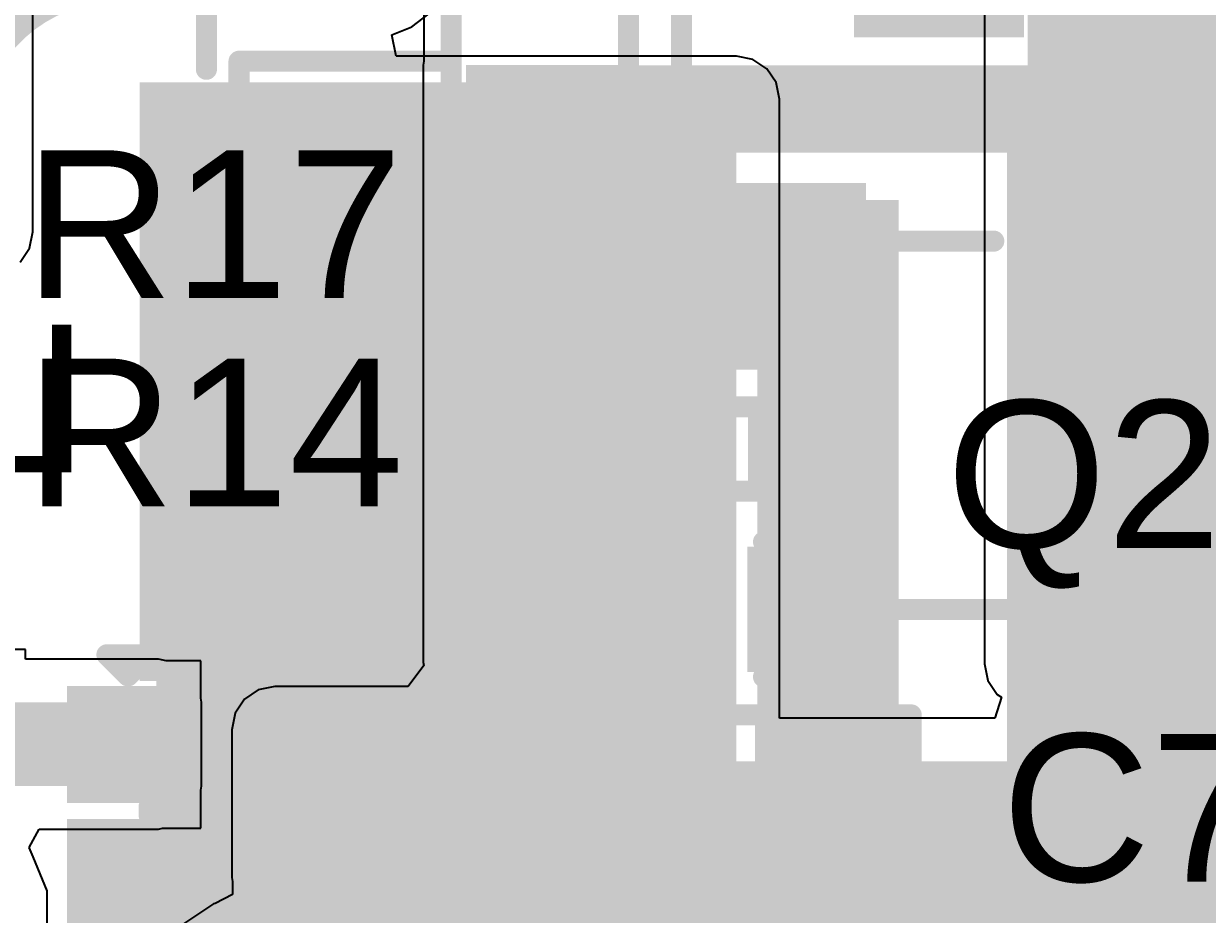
# Model space of a CAD drawing. Header units: inches. Extents: x -0.8 to 12, y -0.1 to 3.7.
# Drawn here: x 0.717 to 0.9976, y 0.1587 to 0.3698 of the extents above; entities that cross this region are included whole.
import ezdxf

# ---------------------------------------------------------------- set-up
doc = ezdxf.new("R2010")
doc.units = ezdxf.units.IN
doc.header["$MEASUREMENT"] = 0
for name, color, linetype in [('Bottom Layer', 5, 'Continuous'), ('Bottom Overlay', 54, 'Continuous'), ('Bottom Paste', 16, 'Continuous'), ('Bottom Solder', 6, 'Continuous'), ('Top Layer', 1, 'Continuous'), ('Top Overlay', 2, 'Continuous'), ('Top Paste', 8, 'Continuous'), ('Top Solder', 216, 'Continuous')]:
    doc.layers.add(name, color=color, linetype=linetype)
doc.styles.add('Arial', font='', dxfattribs={"height": 0.2})
doc.styles.get('Arial').set_extended_font_data('Arial')

# ---------------------------------------------------------------- blocks, each defined once
blk = doc.blocks.new('MDA7050_330M_B_17')
at = {"layer": 'Bottom Layer'}
for points in [[(-0.15748, 0.06693), (-0.0689, 0.06693), (-0.0689, -0.06693), (-0.15748, -0.06693)], [(0.0689, 0.06693), (0.15748, 0.06693), (0.15748, -0.06693), (0.0689, -0.06693)]]:
    blk.add_hatch(color=5, dxfattribs=at).paths.add_polyline_path(points)
at = {"layer": 'Bottom Paste'}
for points in [[(-0.15748, 0.06693), (-0.0689, 0.06693), (-0.0689, -0.06693), (-0.15748, -0.06693)], [(0.0689, 0.06693), (0.15748, 0.06693), (0.15748, -0.06693), (0.0689, -0.06693)]]:
    blk.add_hatch(color=16, dxfattribs=at).paths.add_polyline_path(points)
at = {"layer": 'Bottom Solder'}
for points in [[(-0.16148, 0.07093), (-0.0649, 0.07093), (-0.0649, -0.07093), (-0.16148, -0.07093)], [(0.0649, 0.07093), (0.16148, 0.07093), (0.16148, -0.07093), (0.0649, -0.07093)]]:
    blk.add_hatch(color=6, dxfattribs=at).paths.add_polyline_path(points)
at = {"layer": 'Bottom Overlay'}
for points in [[(0.14564, 0.13186, 0.005, 0.005, 0), (0.14564, 0.074, 0.005, 0.005, 0)], [(0.14564, -0.074, 0.005, 0.005, 0), (0.14564, -0.13186, 0.005, 0.005, 0)]]:
    blk.add_lwpolyline(points, format="xyseb", dxfattribs=at)
for points in [[(0.14439, 0.074, 0.0025, 0.0025, 1), (0.14689, 0.074, 0.0025, 0.0025, 1)], [(0.14439, -0.074, 0.0025, 0.0025, 1), (0.14689, -0.074, 0.0025, 0.0025, 1)]]:
    blk.add_lwpolyline(points, format="xyseb", close=True, dxfattribs=at)
blk = doc.blocks.new('RES_0603_37')
at = {"layer": 'Top Layer'}
for points in [[(-0.015, 0.0175), (-0.015, -0.0175), (-0.045, -0.0175), (-0.045, 0.0175)], [(0.045, 0.0175), (0.045, -0.0175), (0.015, -0.0175), (0.015, 0.0175)]]:
    blk.add_hatch(color=1, dxfattribs=at).paths.add_polyline_path(points)
at = {"layer": 'Top Paste'}
for points in [[(-0.015, 0.0175), (-0.015, -0.0175), (-0.045, -0.0175), (-0.045, 0.0175)], [(0.045, 0.0175), (0.045, -0.0175), (0.015, -0.0175), (0.015, 0.0175)]]:
    blk.add_hatch(color=8, dxfattribs=at).paths.add_polyline_path(points)
at = {"layer": 'Top Solder'}
for points in [[(-0.011, 0.0215), (-0.011, -0.0215), (-0.049, -0.0215), (-0.049, 0.0215)], [(0.049, 0.0215), (0.049, -0.0215), (0.011, -0.0215), (0.011, 0.0215)]]:
    blk.add_hatch(color=216, dxfattribs=at).paths.add_polyline_path(points)
at = {"layer": 'Top Overlay'}
for points in [[(-0.048, -0.021, 0.005, 0.005, 0), (-0.048, 0.021, 0.005, 0.005, 0)], [(0.048, 0.021, 0.005, 0.005, 0), (-0.048, 0.021, 0.005, 0.005, 0)], [(0.048, -0.021, 0.005, 0.005, 0), (0.048, 0.021, 0.005, 0.005, 0)], [(0.048, -0.021, 0.005, 0.005, 0), (-0.048, -0.021, 0.005, 0.005, 0)]]:
    blk.add_lwpolyline(points, format="xyseb", dxfattribs=at)
for points in [[(-0.04925, 0.021, 0.0025, 0.0025, 1), (-0.04675, 0.021, 0.0025, 0.0025, 1)], [(-0.04925, 0.021, 0.0025, 0.0025, 1), (-0.04675, 0.021, 0.0025, 0.0025, 1)], [(0.04675, 0.021, 0.0025, 0.0025, 1), (0.04925, 0.021, 0.0025, 0.0025, 1)], [(0.04675, 0.021, 0.0025, 0.0025, 1), (0.04925, 0.021, 0.0025, 0.0025, 1)], [(-0.04925, -0.021, 0.0025, 0.0025, 1), (-0.04675, -0.021, 0.0025, 0.0025, 1)], [(-0.04925, -0.021, 0.0025, 0.0025, 1), (-0.04675, -0.021, 0.0025, 0.0025, 1)], [(0.04675, -0.021, 0.0025, 0.0025, 1), (0.04925, -0.021, 0.0025, 0.0025, 1)], [(0.04675, -0.021, 0.0025, 0.0025, 1), (0.04925, -0.021, 0.0025, 0.0025, 1)]]:
    blk.add_lwpolyline(points, format="xyseb", close=True, dxfattribs=at)
blk = doc.blocks.new('RES_0201_40')
at = {"layer": 'Top Layer'}
for points in [[(-0.01614, 0.00728), (-0.00551, 0.00728), (-0.00551, -0.00728), (-0.01614, -0.00728)], [(0.00551, 0.00728), (0.01614, 0.00728), (0.01614, -0.00728), (0.00551, -0.00728)]]:
    blk.add_hatch(color=1, dxfattribs=at).paths.add_polyline_path(points)
at = {"layer": 'Top Paste'}
for points in [[(-0.01614, 0.00728), (-0.00551, 0.00728), (-0.00551, -0.00728), (-0.01614, -0.00728)], [(0.00551, 0.00728), (0.01614, 0.00728), (0.01614, -0.00728), (0.00551, -0.00728)]]:
    blk.add_hatch(color=8, dxfattribs=at).paths.add_polyline_path(points)
at = {"layer": 'Top Solder'}
for points in [[(-0.01831, 0.00945), (-0.00335, 0.00945), (-0.00335, -0.00945), (-0.01831, -0.00945)], [(0.00335, 0.00945), (0.01831, 0.00945), (0.01831, -0.00945), (0.00335, -0.00945)]]:
    blk.add_hatch(color=216, dxfattribs=at).paths.add_polyline_path(points)
at = {"layer": 'Top Overlay'}
for points in [[(-0.019, -0.01, 0.005, 0.005, 0), (-0.019, 0.01, 0.005, 0.005, 0)], [(-0.019, 0.01, 0.005, 0.005, 0), (0.019, 0.01, 0.005, 0.005, 0)], [(0.019, -0.01, 0.005, 0.005, 0), (0.019, 0.01, 0.005, 0.005, 0)], [(-0.019, -0.01, 0.005, 0.005, 0), (0.019, -0.01, 0.005, 0.005, 0)]]:
    blk.add_lwpolyline(points, format="xyseb", dxfattribs=at)
for points in [[(-0.02025, 0.01, 0.0025, 0.0025, 1), (-0.01775, 0.01, 0.0025, 0.0025, 1)], [(-0.02025, 0.01, 0.0025, 0.0025, 1), (-0.01775, 0.01, 0.0025, 0.0025, 1)], [(0.01775, 0.01, 0.0025, 0.0025, 1), (0.02025, 0.01, 0.0025, 0.0025, 1)], [(0.01775, 0.01, 0.0025, 0.0025, 1), (0.02025, 0.01, 0.0025, 0.0025, 1)], [(-0.02025, -0.01, 0.0025, 0.0025, 1), (-0.01775, -0.01, 0.0025, 0.0025, 1)], [(-0.02025, -0.01, 0.0025, 0.0025, 1), (-0.01775, -0.01, 0.0025, 0.0025, 1)], [(0.01775, -0.01, 0.0025, 0.0025, 1), (0.02025, -0.01, 0.0025, 0.0025, 1)], [(0.01775, -0.01, 0.0025, 0.0025, 1), (0.02025, -0.01, 0.0025, 0.0025, 1)]]:
    blk.add_lwpolyline(points, format="xyseb", close=True, dxfattribs=at)
blk = doc.blocks.new('RES_0603_41')
at = {"layer": 'Top Layer'}
for points in [[(-0.015, 0.0175), (-0.015, -0.0175), (-0.045, -0.0175), (-0.045, 0.0175)], [(0.045, 0.0175), (0.045, -0.0175), (0.015, -0.0175), (0.015, 0.0175)]]:
    blk.add_hatch(color=1, dxfattribs=at).paths.add_polyline_path(points)
at = {"layer": 'Top Paste'}
for points in [[(-0.015, 0.0175), (-0.015, -0.0175), (-0.045, -0.0175), (-0.045, 0.0175)], [(0.045, 0.0175), (0.045, -0.0175), (0.015, -0.0175), (0.015, 0.0175)]]:
    blk.add_hatch(color=8, dxfattribs=at).paths.add_polyline_path(points)
at = {"layer": 'Top Solder'}
for points in [[(-0.011, 0.0215), (-0.011, -0.0215), (-0.049, -0.0215), (-0.049, 0.0215)], [(0.049, 0.0215), (0.049, -0.0215), (0.011, -0.0215), (0.011, 0.0215)]]:
    blk.add_hatch(color=216, dxfattribs=at).paths.add_polyline_path(points)
at = {"layer": 'Top Overlay'}
for points in [[(-0.048, 0.021, 0.005, 0.005, 0), (-0.048, -0.021, 0.005, 0.005, 0)], [(0.048, 0.021, 0.005, 0.005, 0), (-0.048, 0.021, 0.005, 0.005, 0)], [(0.048, 0.021, 0.005, 0.005, 0), (0.048, -0.021, 0.005, 0.005, 0)], [(0.048, -0.021, 0.005, 0.005, 0), (-0.048, -0.021, 0.005, 0.005, 0)]]:
    blk.add_lwpolyline(points, format="xyseb", dxfattribs=at)
for points in [[(-0.04925, 0.021, 0.0025, 0.0025, 1), (-0.04675, 0.021, 0.0025, 0.0025, 1)], [(-0.04925, 0.021, 0.0025, 0.0025, 1), (-0.04675, 0.021, 0.0025, 0.0025, 1)], [(0.04675, 0.021, 0.0025, 0.0025, 1), (0.04925, 0.021, 0.0025, 0.0025, 1)], [(0.04675, 0.021, 0.0025, 0.0025, 1), (0.04925, 0.021, 0.0025, 0.0025, 1)], [(-0.04925, -0.021, 0.0025, 0.0025, 1), (-0.04675, -0.021, 0.0025, 0.0025, 1)], [(-0.04925, -0.021, 0.0025, 0.0025, 1), (-0.04675, -0.021, 0.0025, 0.0025, 1)], [(0.04675, -0.021, 0.0025, 0.0025, 1), (0.04925, -0.021, 0.0025, 0.0025, 1)], [(0.04675, -0.021, 0.0025, 0.0025, 1), (0.04925, -0.021, 0.0025, 0.0025, 1)]]:
    blk.add_lwpolyline(points, format="xyseb", close=True, dxfattribs=at)
blk = doc.blocks.new('SOT_23_52')
at = {"layer": 'Top Layer'}
for points in [[(-0.01614, 0.05748), (0.01614, 0.05748), (0.01614, 0.02126), (-0.01614, 0.02126)], [(-0.05354, -0.02126), (-0.02126, -0.02126), (-0.02126, -0.05748), (-0.05354, -0.05748)], [(0.02126, -0.02126), (0.05354, -0.02126), (0.05354, -0.05748), (0.02126, -0.05748)]]:
    blk.add_hatch(color=1, dxfattribs=at).paths.add_polyline_path(points)
at = {"layer": 'Top Paste'}
for points in [[(-0.01614, 0.05748), (0.01614, 0.05748), (0.01614, 0.02126), (-0.01614, 0.02126)], [(-0.05354, -0.02126), (-0.02126, -0.02126), (-0.02126, -0.05748), (-0.05354, -0.05748)], [(0.02126, -0.02126), (0.05354, -0.02126), (0.05354, -0.05748), (0.02126, -0.05748)]]:
    blk.add_hatch(color=8, dxfattribs=at).paths.add_polyline_path(points)
at = {"layer": 'Top Solder'}
for points in [[(-0.02014, 0.06148), (0.02014, 0.06148), (0.02014, 0.01726), (-0.02014, 0.01726)], [(-0.05754, -0.01726), (-0.01726, -0.01726), (-0.01726, -0.06148), (-0.05754, -0.06148)], [(0.01726, -0.01726), (0.05754, -0.01726), (0.05754, -0.06148), (0.01726, -0.06148)]]:
    blk.add_hatch(color=216, dxfattribs=at).paths.add_polyline_path(points)
at = {"layer": 'Top Overlay'}
for points in [[(-0.061, 0.032, 0.005, 0.005, 0), (-0.022, 0.032, 0.005, 0.005, 0)], [(-0.061, -0.023, 0.005, 0.005, 0), (-0.061, 0.032, 0.005, 0.005, 0)], [(0.022, 0.032, 0.005, 0.005, 0), (0.061, 0.032, 0.005, 0.005, 0)], [(0.061, -0.023, 0.005, 0.005, 0), (0.061, 0.032, 0.005, 0.005, 0)], [(-0.013, -0.031, 0.005, 0.005, 0), (0.013, -0.031, 0.005, 0.005, 0)], [(-0.066, -0.051, 0.005, 0.005, 0), (-0.066, -0.041, 0.005, 0.005, 0)], [(-0.066, -0.041, 0.005, 0.005, 0), (-0.061, -0.046, 0.005, 0.005, 0)], [(-0.066, -0.051, 0.005, 0.005, 0), (-0.061, -0.046, 0.005, 0.005, 0)]]:
    blk.add_lwpolyline(points, format="xyseb", dxfattribs=at)
for points in [[(-0.06225, 0.032, 0.0025, 0.0025, 1), (-0.05975, 0.032, 0.0025, 0.0025, 1)], [(-0.06225, 0.032, 0.0025, 0.0025, 1), (-0.05975, 0.032, 0.0025, 0.0025, 1)], [(-0.02325, 0.032, 0.0025, 0.0025, 1), (-0.02075, 0.032, 0.0025, 0.0025, 1)], [(0.02075, 0.032, 0.0025, 0.0025, 1), (0.02325, 0.032, 0.0025, 0.0025, 1)], [(0.05975, 0.032, 0.0025, 0.0025, 1), (0.06225, 0.032, 0.0025, 0.0025, 1)], [(0.05975, 0.032, 0.0025, 0.0025, 1), (0.06225, 0.032, 0.0025, 0.0025, 1)], [(-0.06225, -0.023, 0.0025, 0.0025, 1), (-0.05975, -0.023, 0.0025, 0.0025, 1)], [(0.05975, -0.023, 0.0025, 0.0025, 1), (0.06225, -0.023, 0.0025, 0.0025, 1)], [(-0.01425, -0.031, 0.0025, 0.0025, 1), (-0.01175, -0.031, 0.0025, 0.0025, 1)], [(0.01175, -0.031, 0.0025, 0.0025, 1), (0.01425, -0.031, 0.0025, 0.0025, 1)], [(-0.06725, -0.041, 0.0025, 0.0025, 1), (-0.06475, -0.041, 0.0025, 0.0025, 1)], [(-0.06725, -0.041, 0.0025, 0.0025, 1), (-0.06475, -0.041, 0.0025, 0.0025, 1)], [(-0.06225, -0.046, 0.0025, 0.0025, 1), (-0.05975, -0.046, 0.0025, 0.0025, 1)], [(-0.06225, -0.046, 0.0025, 0.0025, 1), (-0.05975, -0.046, 0.0025, 0.0025, 1)], [(-0.06725, -0.051, 0.0025, 0.0025, 1), (-0.06475, -0.051, 0.0025, 0.0025, 1)], [(-0.06725, -0.051, 0.0025, 0.0025, 1), (-0.06475, -0.051, 0.0025, 0.0025, 1)]]:
    blk.add_lwpolyline(points, format="xyseb", close=True, dxfattribs=at)
blk = doc.blocks.new('SOT_723_53')
at = {"layer": 'Top Layer'}
for points in [[(-0.00984, 0.0315), (0.00984, 0.0315), (0.00984, 0.01378), (-0.00984, 0.01378)], [(-0.02559, -0.01378), (-0.00591, -0.01378), (-0.00591, -0.0315), (-0.02559, -0.0315)], [(0.00591, -0.01378), (0.02559, -0.01378), (0.02559, -0.0315), (0.00591, -0.0315)]]:
    blk.add_hatch(color=1, dxfattribs=at).paths.add_polyline_path(points)
at = {"layer": 'Top Paste'}
for points in [[(-0.00984, 0.0315), (0.00984, 0.0315), (0.00984, 0.01378), (-0.00984, 0.01378)], [(-0.02559, -0.01378), (-0.00591, -0.01378), (-0.00591, -0.0315), (-0.02559, -0.0315)], [(0.00591, -0.01378), (0.02559, -0.01378), (0.02559, -0.0315), (0.00591, -0.0315)]]:
    blk.add_hatch(color=8, dxfattribs=at).paths.add_polyline_path(points)
at = {"layer": 'Top Solder'}
for points in [[(-0.01384, 0.0355), (0.01384, 0.0355), (0.01384, 0.00978), (-0.01384, 0.00978)], [(-0.02959, -0.00978), (-0.00191, -0.00978), (-0.00191, -0.0355), (-0.02959, -0.0355)], [(0.00191, -0.00978), (0.02959, -0.00978), (0.02959, -0.0355), (0.00191, -0.0355)]]:
    blk.add_hatch(color=216, dxfattribs=at).paths.add_polyline_path(points)
at = {"layer": 'Top Overlay'}
for points in [[(-0.015, 0.025, 0.005, 0.005, 0), (-0.025, 0.025, 0.005, 0.005, 0)], [(-0.025, -0.006, 0.005, 0.005, 0), (-0.025, 0.025, 0.005, 0.005, 0)], [(-0.015, 0.025, 0.005, 0.005, 0), (-0.025, 0.025, 0.005, 0.005, 0)], [(-0.025, -0.006, 0.005, 0.005, 0), (-0.025, 0.025, 0.005, 0.005, 0)], [(0.025, 0.025, 0.005, 0.005, 0), (0.015, 0.025, 0.005, 0.005, 0)], [(0.025, -0.006, 0.005, 0.005, 0), (0.025, 0.025, 0.005, 0.005, 0)], [(-0.032, -0.021, 0.005, 0.005, 0), (-0.037, -0.016, 0.005, 0.005, 0)], [(-0.037, -0.026, 0.005, 0.005, 0), (-0.037, -0.016, 0.005, 0.005, 0)], [(0.001, -0.016, 0.005, 0.005, 0), (-0.001, -0.016, 0.005, 0.005, 0)], [(-0.037, -0.026, 0.005, 0.005, 0), (-0.032, -0.021, 0.005, 0.005, 0)]]:
    blk.add_lwpolyline(points, format="xyseb", dxfattribs=at)
for points in [[(-0.02625, 0.025, 0.0025, 0.0025, 1), (-0.02375, 0.025, 0.0025, 0.0025, 1)], [(-0.02625, 0.025, 0.0025, 0.0025, 1), (-0.02375, 0.025, 0.0025, 0.0025, 1)], [(-0.02625, 0.025, 0.0025, 0.0025, 1), (-0.02375, 0.025, 0.0025, 0.0025, 1)], [(-0.02625, 0.025, 0.0025, 0.0025, 1), (-0.02375, 0.025, 0.0025, 0.0025, 1)], [(-0.01625, 0.025, 0.0025, 0.0025, 1), (-0.01375, 0.025, 0.0025, 0.0025, 1)], [(-0.01625, 0.025, 0.0025, 0.0025, 1), (-0.01375, 0.025, 0.0025, 0.0025, 1)], [(0.01375, 0.025, 0.0025, 0.0025, 1), (0.01625, 0.025, 0.0025, 0.0025, 1)], [(0.02375, 0.025, 0.0025, 0.0025, 1), (0.02625, 0.025, 0.0025, 0.0025, 1)], [(0.02375, 0.025, 0.0025, 0.0025, 1), (0.02625, 0.025, 0.0025, 0.0025, 1)], [(-0.02625, -0.006, 0.0025, 0.0025, 1), (-0.02375, -0.006, 0.0025, 0.0025, 1)], [(-0.02625, -0.006, 0.0025, 0.0025, 1), (-0.02375, -0.006, 0.0025, 0.0025, 1)], [(0.02375, -0.006, 0.0025, 0.0025, 1), (0.02625, -0.006, 0.0025, 0.0025, 1)], [(-0.03825, -0.016, 0.0025, 0.0025, 1), (-0.03575, -0.016, 0.0025, 0.0025, 1)], [(-0.03825, -0.016, 0.0025, 0.0025, 1), (-0.03575, -0.016, 0.0025, 0.0025, 1)], [(-0.00225, -0.016, 0.0025, 0.0025, 1), (0.00025, -0.016, 0.0025, 0.0025, 1)], [(-0.00025, -0.016, 0.0025, 0.0025, 1), (0.00225, -0.016, 0.0025, 0.0025, 1)], [(-0.03325, -0.021, 0.0025, 0.0025, 1), (-0.03075, -0.021, 0.0025, 0.0025, 1)], [(-0.03325, -0.021, 0.0025, 0.0025, 1), (-0.03075, -0.021, 0.0025, 0.0025, 1)], [(-0.03825, -0.026, 0.0025, 0.0025, 1), (-0.03575, -0.026, 0.0025, 0.0025, 1)], [(-0.03825, -0.026, 0.0025, 0.0025, 1), (-0.03575, -0.026, 0.0025, 0.0025, 1)]]:
    blk.add_lwpolyline(points, format="xyseb", close=True, dxfattribs=at)
blk = doc.blocks.new('CAP_0402_77')
at = {"layer": 'Top Layer'}
for points in [[(-0.0275, -0.0125), (-0.0275, 0.0125), (-0.0095, 0.0125), (-0.0095, -0.0125)], [(0.0095, -0.0125), (0.0095, 0.0125), (0.0275, 0.0125), (0.0275, -0.0125)]]:
    blk.add_hatch(color=1, dxfattribs=at).paths.add_polyline_path(points)
at = {"layer": 'Top Paste'}
for points in [[(-0.0275, -0.0125), (-0.0275, 0.0125), (-0.0095, 0.0125), (-0.0095, -0.0125)], [(0.0095, -0.0125), (0.0095, 0.0125), (0.0275, 0.0125), (0.0275, -0.0125)]]:
    blk.add_hatch(color=8, dxfattribs=at).paths.add_polyline_path(points)
at = {"layer": 'Top Solder'}
for points in [[(-0.02986, -0.01486), (-0.02986, 0.01486), (-0.00714, 0.01486), (-0.00714, -0.01486)], [(0.00714, -0.01486), (0.00714, 0.01486), (0.02986, 0.01486), (0.02986, -0.01486)]]:
    blk.add_hatch(color=216, dxfattribs=at).paths.add_polyline_path(points)
at = {"layer": 'Top Overlay'}
for points in [[(-0.031, 0.016, 0.005, 0.005, 0), (-0.031, -0.016, 0.005, 0.005, 0)], [(-0.011, 0.016, 0.005, 0.005, 0), (-0.031, 0.016, 0.005, 0.005, 0)], [(0.031, 0.016, 0.005, 0.005, 0), (0.011, 0.016, 0.005, 0.005, 0)], [(0.031, 0.016, 0.005, 0.005, 0), (0.031, -0.016, 0.005, 0.005, 0)], [(-0.011, -0.016, 0.005, 0.005, 0), (-0.031, -0.016, 0.005, 0.005, 0)], [(0.031, -0.016, 0.005, 0.005, 0), (0.011, -0.016, 0.005, 0.005, 0)]]:
    blk.add_lwpolyline(points, format="xyseb", dxfattribs=at)
for points in [[(-0.03225, 0.016, 0.0025, 0.0025, 1), (-0.02975, 0.016, 0.0025, 0.0025, 1)], [(-0.03225, 0.016, 0.0025, 0.0025, 1), (-0.02975, 0.016, 0.0025, 0.0025, 1)], [(-0.01225, 0.016, 0.0025, 0.0025, 1), (-0.00975, 0.016, 0.0025, 0.0025, 1)], [(0.00975, 0.016, 0.0025, 0.0025, 1), (0.01225, 0.016, 0.0025, 0.0025, 1)], [(0.02975, 0.016, 0.0025, 0.0025, 1), (0.03225, 0.016, 0.0025, 0.0025, 1)], [(0.02975, 0.016, 0.0025, 0.0025, 1), (0.03225, 0.016, 0.0025, 0.0025, 1)], [(-0.03225, -0.016, 0.0025, 0.0025, 1), (-0.02975, -0.016, 0.0025, 0.0025, 1)], [(-0.03225, -0.016, 0.0025, 0.0025, 1), (-0.02975, -0.016, 0.0025, 0.0025, 1)], [(-0.01225, -0.016, 0.0025, 0.0025, 1), (-0.00975, -0.016, 0.0025, 0.0025, 1)], [(0.00975, -0.016, 0.0025, 0.0025, 1), (0.01225, -0.016, 0.0025, 0.0025, 1)], [(0.02975, -0.016, 0.0025, 0.0025, 1), (0.03225, -0.016, 0.0025, 0.0025, 1)], [(0.02975, -0.016, 0.0025, 0.0025, 1), (0.03225, -0.016, 0.0025, 0.0025, 1)]]:
    blk.add_lwpolyline(points, format="xyseb", close=True, dxfattribs=at)

msp = doc.modelspace()

# ---------------------------------------------------------------- hatches: boundary and pattern name
at = {"layer": 'Bottom Layer'}
for points in [[(0.955, 0.21807), (1.01957, 0.21807), (1.01957, 0.53932), (0.955, 0.53932)], [(0.74852, 0.14331), (0.886, 0.14331), (0.886, 0.35193), (0.74852, 0.35193)], [(0.74852, 0.14331), (1.276, 0.14331), (1.276, 0.195), (0.74852, 0.195)]]:
    msp.add_hatch(color=5, dxfattribs=at).paths.add_polyline_path(points)
at = {"layer": 'Top Layer'}
for points in [[(0.82189, 0.2185), (0.86292, 0.2185), (0.86292, 0.36), (0.82189, 0.36)], [(0.82189, 0.33923), (0.98754, 0.33923), (0.98754, 0.35991), (0.82189, 0.35991)], [(0.95013, 0.2908), (0.98754, 0.2908), (0.98754, 0.35991), (0.95013, 0.35991)], [(0.89092, 0.1675), (0.92442, 0.1675), (0.92442, 0.32802), (0.89092, 0.32802)], [(0.89093, 0.26172), (0.91273, 0.26172), (0.91273, 0.32802), (0.89093, 0.32802)], [(0.95013, 0.1675), (1.225, 0.1675), (1.225, 0.303), (0.95013, 0.303)], [(0.84942, 0.2185), (0.87991, 0.2185), (0.87991, 0.27628), (0.84942, 0.27628)], [(0.6895, 0.18915), (0.749, 0.18915), (0.749, 0.209), (0.6895, 0.209)], [(0.77656, 0.1675), (0.86442, 0.1675), (0.86442, 0.2025), (0.77656, 0.2025)]]:
    msp.add_hatch(color=1, dxfattribs=at).paths.add_polyline_path(points)

# ---------------------------------------------------------------- linework, layer by layer
at = {"layer": 'Bottom Layer'}
for p, q in [((0.9448, 0.50756), (0.9448, 0.21807)), ((0.80904, 0.36907), (0.81577, 0.37423)), ((0.80434, 0.36713), (0.80904, 0.36907)), ((0.80534, 0.36213), (0.80434, 0.36713)), ((0.886, 0.36213), (0.80534, 0.36213)), ((0.8899, 0.36135), (0.886, 0.36213)), ((0.89321, 0.35914), (0.8899, 0.36135)), ((0.89542, 0.35583), (0.89321, 0.35914)), ((0.8962, 0.35193), (0.89542, 0.35583)), ((0.8962, 0.2052), (0.8962, 0.35193)), ((0.9448, 0.21807), (0.94558, 0.21417)), ((0.94558, 0.21417), (0.94779, 0.21086)), ((0.94779, 0.21086), (0.94879, 0.2102)), ((0.94879, 0.2102), (0.94727, 0.2052)), ((0.94727, 0.2052), (0.8962, 0.2052))]:
    msp.add_line(p, q, dxfattribs=at)
msp.add_lwpolyline([(0.70181, 0.34252, 0.01, 0.01, -0.414214), (0.73929, 0.38, 0.01, 0.01, 0)], format="xyseb", dxfattribs=at)
at = {"layer": 'Top Layer'}
for p, q in [((0.7192, 0.32051), (0.7192, 0.52672)), ((0.81189, 0.37493), (0.81189, 0.36591)), ((0.81189, 0.36591), (0.81188, 0.36092)), ((0.81189, 0.36591), (0.81189, 0.36591)), ((0.81188, 0.36092), (0.8117, 0.36)), ((0.8117, 0.36), (0.8117, 0.33923)), ((0.8117, 0.33923), (0.8117, 0.2185)), ((0.71842, 0.3166), (0.7192, 0.32051)), ((0.71621, 0.3133), (0.71842, 0.3166)), ((0.7175, 0.22151), (0.6425, 0.22151)), ((0.7175, 0.2192), (0.7175, 0.22151)), ((0.749, 0.2192), (0.7175, 0.2192)), ((0.7508, 0.21884), (0.749, 0.2192)), ((0.759, 0.21884), (0.7508, 0.21884)), ((0.759, 0.20999), (0.759, 0.21884)), ((0.81186, 0.2177), (0.80819, 0.2127)), ((0.8117, 0.2185), (0.81186, 0.2177)), ((0.77266, 0.21192), (0.76935, 0.20971)), ((0.77656, 0.2127), (0.77266, 0.21192)), ((0.80819, 0.2127), (0.77656, 0.2127)), ((0.7592, 0.209), (0.759, 0.20999)), ((0.7592, 0.18915), (0.7592, 0.209)), ((0.76935, 0.20971), (0.76714, 0.2064)), ((0.76714, 0.2064), (0.76636, 0.2025)), ((0.76636, 0.2025), (0.76636, 0.1675)), ((0.759, 0.18817), (0.7592, 0.18915)), ((0.759, 0.17915), (0.759, 0.18817)), ((0.71834, 0.17454), (0.72074, 0.17896)), ((0.72074, 0.17896), (0.749, 0.17896)), ((0.749, 0.17896), (0.74999, 0.17915)), ((0.74999, 0.17915), (0.759, 0.17915)), ((0.71926, 0.17236), (0.71834, 0.17454)), ((0.71926, 0.17235), (0.71926, 0.17236)), ((0.71926, 0.17236), (0.71926, 0.17236)), ((0.71926, 0.17236), (0.71926, 0.17236)), ((0.72258, 0.16434), (0.71926, 0.17235)), ((0.76636, 0.1675), (0.76656, 0.16651)), ((0.76656, 0.16651), (0.76656, 0.16341)), ((0.72258, 0.15566), (0.72258, 0.16434)), ((0.76656, 0.16341), (0.76244, 0.16129)), ((0.76203, 0.16121), (0.75376, 0.15568)), ((0.76244, 0.16129), (0.76203, 0.16121))]:
    msp.add_line(p, q, dxfattribs=at)
for points in [[(0.95652, 0.34928, 0.02, 0.02, 0), (0.97139, 0.33441, 0.02, 0.02, 0)], [(0.83939, 0.33091, 0.008, 0.008, 0), (0.85776, 0.34928, 0.008, 0.008, 0)], [(0.92993, 0.13766, 0.03, 0.03, 0), (0.97397, 0.1817, 0.03, 0.03, 0)]]:
    msp.add_lwpolyline(points, format="xyseb", dxfattribs=at)
for points in [[(0.95152, 0.34928, 0.01, 0.01, 1), (0.96152, 0.34928, 0.01, 0.01, 1)], [(0.85576, 0.34928, 0.004, 0.004, 1), (0.85976, 0.34928, 0.004, 0.004, 1)], [(0.96639, 0.33441, 0.01, 0.01, 1), (0.97639, 0.33441, 0.01, 0.01, 1)], [(0.83739, 0.33091, 0.004, 0.004, 1), (0.84139, 0.33091, 0.004, 0.004, 1)], [(0.96647, 0.1817, 0.015, 0.015, 1), (0.98147, 0.1817, 0.015, 0.015, 1)]]:
    msp.add_lwpolyline(points, format="xyseb", close=True, dxfattribs=at)
at = {"layer": 'Top Overlay'}
for points in [[(0.76809, 0.347, 0.005, 0.005, 0), (0.76809, 0.36091, 0.005, 0.005, 0)], [(0.76809, 0.36091, 0.005, 0.005, 0), (0.81839, 0.36091, 0.005, 0.005, 0)], [(0.81839, 0.27295, 0.005, 0.005, 0), (0.86642, 0.27295, 0.005, 0.005, 0)], [(0.91242, 0.231, 0.005, 0.005, 0), (0.977, 0.231, 0.005, 0.005, 0)], [(0.977, 0.213, 0.005, 0.005, 0), (0.977, 0.231, 0.005, 0.005, 0)], [(0.85042, 0.215, 0.005, 0.005, 0), (0.85042, 0.224, 0.005, 0.005, 0)]]:
    msp.add_lwpolyline(points, format="xyseb", dxfattribs=at)
for points in [[(0.76684, 0.36091, 0.0025, 0.0025, 1), (0.76934, 0.36091, 0.0025, 0.0025, 1)], [(0.76684, 0.36091, 0.0025, 0.0025, 1), (0.76934, 0.36091, 0.0025, 0.0025, 1)], [(0.81714, 0.36091, 0.0025, 0.0025, 1), (0.81964, 0.36091, 0.0025, 0.0025, 1)], [(0.76684, 0.347, 0.0025, 0.0025, 1), (0.76934, 0.347, 0.0025, 0.0025, 1)], [(0.81714, 0.27295, 0.0025, 0.0025, 1), (0.81964, 0.27295, 0.0025, 0.0025, 1)], [(0.86517, 0.27295, 0.0025, 0.0025, 1), (0.86767, 0.27295, 0.0025, 0.0025, 1)], [(0.91117, 0.231, 0.0025, 0.0025, 1), (0.91367, 0.231, 0.0025, 0.0025, 1)], [(0.97575, 0.231, 0.0025, 0.0025, 1), (0.97825, 0.231, 0.0025, 0.0025, 1)], [(0.97575, 0.231, 0.0025, 0.0025, 1), (0.97825, 0.231, 0.0025, 0.0025, 1)], [(0.84917, 0.224, 0.0025, 0.0025, 1), (0.85167, 0.224, 0.0025, 0.0025, 1)], [(0.84917, 0.215, 0.0025, 0.0025, 1), (0.85167, 0.215, 0.0025, 0.0025, 1)], [(0.97575, 0.213, 0.0025, 0.0025, 1), (0.97825, 0.213, 0.0025, 0.0025, 1)]]:
    msp.add_lwpolyline(points, format="xyseb", close=True, dxfattribs=at)

# ---------------------------------------------------------------- block references
for name, p, rotation in [('MDA7050_330M_B_17', (0.906, 0.285), 180), ('RES_0603_37', (0.83939, 0.36091), 270), ('CAP_0402_77', (0.88142, 0.231), 180), ('SOT_723_53', (0.76278, 0.18325), 270), ('RES_0603_41', (0.87942, 0.185), 180)]:
    msp.add_blockref(name, p, dxfattribs=dict(rotation=rotation))
for name, p in [('SOT_23_52', (0.93399, 0.34928)), ('RES_0201_40', (0.88542, 0.269))]:
    msp.add_blockref(name, p)

# ---------------------------------------------------------------- texts
at = {"layer": 'Bottom Overlay', "style": 'Arial', "text_generation_flag": 2}
msp.add_text('L1', height=0.035, dxfattribs=at).set_placement((0.73233, 0.26351))
at = {"layer": 'Top Overlay', "style": 'Arial'}
for s, p in [('R17', (0.71721, 0.3048)), ('R14', (0.71745, 0.25545)), ('Q2', (0.93573, 0.24554)), ('C7', (0.94884, 0.16651))]:
    msp.add_text(s, height=0.035, dxfattribs=at).set_placement(p)

doc.saveas('drawing.dxf')
